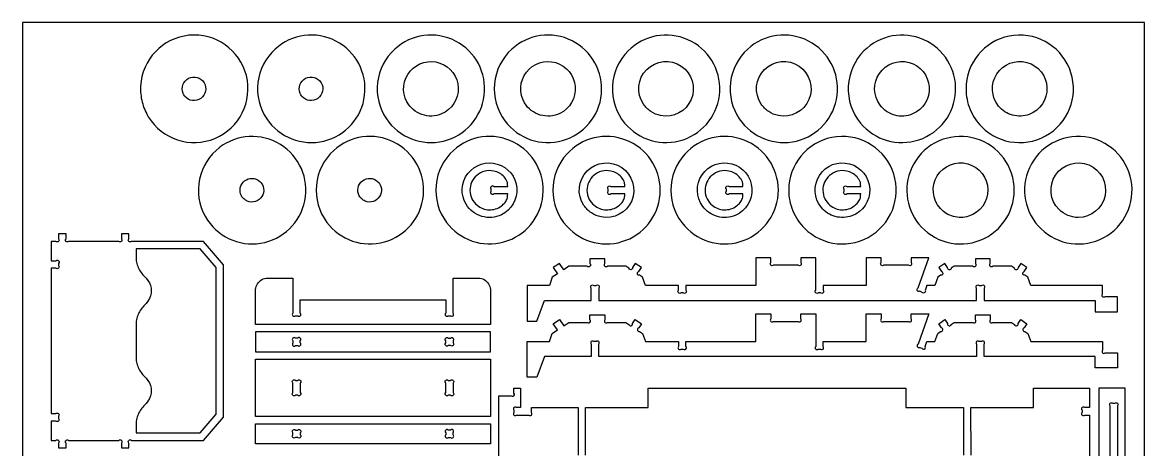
# Model space of a CAD drawing. Extents: x -258 to 642, y -134 to 832.
# Drawn here: x -258 to 642, y 489 to 832 of the extents above; entities that cross this region are included whole.
import ezdxf

# ---------------------------------------------------------------- set-up
doc = ezdxf.new("R2010")
doc.units = 0
doc.header["$MEASUREMENT"] = 0
doc.layers.get('0').update_dxf_attribs({"linetype": 'CONTINUOUS'})

msp = doc.modelspace()

# ---------------------------------------------------------------- linework, layer by layer
for points in [[(-257.7, -134.5), (642.3, -134.5), (642.3, 831.5), (-257.7, 831.5)], [(-166.36, 502.46), (-115.11, 502.46), (-102.39, 517.36), (-102.39, 635.05), (-115.11, 649.95), (-166.36, 649.95), (-166.36, 640.5), (-166.15, 639.38), (-165.88, 638.27), (-165.56, 637.17), (-165.19, 636.09), (-164.76, 635.03), (-164.28, 633.99), (-163.74, 632.98), (-163.16, 632), (-162.53, 631.05), (-161.85, 630.13), (-161.12, 629.24), (-160.36, 628.4), (-158.56, 626.54), (-157.07, 624.62), (-155.9, 622.64), (-155.05, 620.62), (-154.54, 618.57), (-154.36, 616.5), (-154.51, 614.38), (-155.02, 612.26), (-155.86, 610.17), (-157.03, 608.12), (-158.54, 606.12), (-160.36, 604.19), (-161.12, 603.34), (-161.85, 602.46), (-162.53, 601.54), (-163.16, 600.59), (-163.74, 599.6), (-164.28, 598.59), (-164.76, 597.55), (-165.19, 596.5), (-165.56, 595.42), (-165.88, 594.32), (-166.15, 593.21), (-166.36, 592.08), (-166.36, 560.33), (-166.15, 559.21), (-165.89, 558.1), (-165.57, 557), (-165.19, 555.92), (-164.76, 554.86), (-164.28, 553.83), (-163.75, 552.81), (-163.16, 551.83), (-162.53, 550.88), (-161.85, 549.96), (-161.13, 549.08), (-160.36, 548.23), (-158.56, 546.37), (-157.07, 544.45), (-155.9, 542.47), (-155.06, 540.45), (-154.54, 538.4), (-154.36, 536.34), (-154.52, 534.21), (-155.02, 532.09), (-155.86, 530), (-157.04, 527.95), (-158.54, 525.95), (-160.36, 524.02), (-161.13, 523.17), (-161.85, 522.29), (-162.53, 521.37), (-163.16, 520.42), (-163.75, 519.44), (-164.28, 518.42), (-164.76, 517.39), (-165.19, 516.33), (-165.57, 515.25), (-165.89, 514.15), (-166.15, 513.04), (-166.36, 511.92)], [(-70.77, 567.48), (117.7, 567.48), (117.7, 583.42), (-70.77, 583.42)], [(-70.77, 515.68), (-70.77, 561.48), (117.7, 561.48), (117.7, 515.68)], [(605.68, 366.69), (626.67, 366.68), (626.68, 538.18), (605.68, 538.18)], [(-70.77, 493.73), (-70.77, 509.68), (117.7, 509.68), (117.7, 493.73)]]:
    msp.add_lwpolyline(points, close=True)
for points in [[(-156.74, 755.94, 0.860573), (-78.11, 788.85, 0.861345), (-162.93, 780.5, 0.074492), (-161.67, 767.72, 0.074938)], [(-61.74, 754.19, 0.69424), (16.76, 773.15, 0.694663), (-54.99, 810.19, 0.180176), (-68.8, 783.42, 0.180471)], [(34.21, 754.2, 0.694239), (112.68, 773.16, 0.694663), (40.96, 810.18, 0.180175), (27.15, 783.42, 0.180471)], [(129.29, 752.51, 0.685419), (206.68, 774.18, 0.685779), (134.84, 810.18, 0.186395), (120.92, 782.4, 0.186648)], [(225.3, 750.88, 0.685478), (301.55, 776.23, 0.685668), (228.08, 808.76, 0.186474), (215.5, 780.34, 0.186607)], [(317.27, 754.2, 0.694239), (395.74, 773.16, 0.694663), (324.02, 810.18, 0.180175), (310.21, 783.42, 0.180471)], [(414.48, 750.88, 0.685478), (490.73, 776.23, 0.685668), (417.26, 808.76, 0.186474), (404.68, 780.34, 0.186607)], [(511.71, 747.82, 0.820703), (581.98, 794.78, 0.820654), (499.09, 778.29, 0.098506), (502.37, 761.8, 0.098477)], [(50.68, 767.87, -0.686403), (77.17, 798.97, -0.685501), (78.45, 758.12, -0.186591), (62.71, 757.63, -0.185956)], [(145.09, 766.95, -0.686416), (170.03, 799.29, -0.685299), (173.29, 758.56, -0.186733), (157.6, 757.3, -0.185947)], [(240.39, 766.07, -0.823687), (270.71, 796.48, -0.822106), (254.12, 756.85, -0.097631), (246.38, 760.09, -0.096679)], [(334.84, 766.07, -0.823687), (365.16, 796.48, -0.822106), (348.57, 756.85, -0.097631), (340.83, 760.09, -0.096679)], [(430.18, 765.21, -0.713331), (453.45, 799.43, -0.712365), (456.24, 758.12, -0.167975), (442.01, 757.16, -0.167317)], [(525.28, 764.38, -0.731635), (547.92, 799.44, -0.730953), (549.7, 757.73, -0.155433), (536.45, 757.17, -0.154978)], [(-128.83, 774.6, -0.929808), (-112.01, 783.2, -0.930242), (-127.41, 772.26, -0.03614), (-128.21, 773.38, -0.036372)], [(-34.95, 774.6, -0.929808), (-18.13, 783.2, -0.930242), (-33.53, 772.26, -0.03614), (-34.33, 773.38, -0.036372)], [(-109.2, 672.92, 0.69424), (-30.71, 691.88, 0.694663), (-102.45, 728.92, 0.180176), (-116.27, 702.16, 0.180471)], [(-13.55, 671.23, 0.68542), (63.86, 692.91, 0.685779), (-8, 728.92, 0.186395), (-21.93, 701.13, 0.186648)], [(82.4, 671.24, 0.685419), (159.79, 692.91, 0.685779), (87.95, 728.91, 0.186395), (74.03, 701.13, 0.186648)], [(178.91, 668.05, 0.685564), (253.86, 697.02, 0.685564), (178.91, 725.99, 0.186546), (167.71, 697.02, 0.186546)], [(273.64, 668.05, 0.685564), (348.59, 697.02, 0.685564), (273.64, 725.99, 0.186546), (262.44, 697.02, 0.186546)], [(369.51, 666.55, 0.820703), (439.79, 713.51, 0.820654), (356.89, 697.02, 0.098506), (360.17, 680.53, 0.098477)], [(465.74, 665.13, 0.740634), (536.56, 707.32, 0.740349), (454.24, 711.83, 0.149194), (452.86, 686.74, 0.149007)], [(561.75, 663.78, 0.731469), (630.77, 708.32, 0.731116), (548.69, 711.83, 0.155324), (547.57, 685.75, 0.155088)], [(98.2, 685.69, -0.686416), (123.14, 718.02, -0.685299), (126.4, 677.29, -0.186733), (110.71, 676.03, -0.185947)], [(131.55, 694.03), (120.41, 694.03, -1), (118.29, 696.15), (118.29, 697.89, -1), (120.41, 700.01), (131.55, 700.01, 0.000631), (131.36, 702.74, 0.074019), (131.14, 703.71, 0.096508), (128.63, 707.7, 0.152428), (120.37, 712.37, 0.235869), (106.63, 708.84, 0.463748), (106.93, 684.9, 0.167656), (116.58, 681.29, 0.167095), (126.45, 684.4, 0.066322), (129.36, 687.22, 0.075131), (131.14, 690.33, 0.074019), (131.36, 691.3, 0.000631)], [(192.64, 684.8, -0.823687), (222.96, 715.21, -0.822106), (206.37, 675.58, -0.097631), (198.64, 678.82, -0.096679)], [(225.43, 694.03), (214.29, 694.03, -1), (212.17, 696.15), (212.17, 697.89, -1), (214.29, 700.01), (225.43, 700.01, 0.000631), (225.24, 702.74, 0.074019), (225.02, 703.71, 0.096508), (222.5, 707.7, 0.152428), (214.25, 712.37, 0.235869), (200.51, 708.84, 0.463748), (200.81, 684.9, 0.167656), (210.46, 681.29, 0.167095), (220.33, 684.4, 0.066322), (223.24, 687.22, 0.075131), (225.02, 690.33, 0.074019), (225.24, 691.3, 0.000631)], [(287.99, 683.94, -0.713331), (311.26, 718.16, -0.712365), (314.04, 676.85, -0.167975), (299.82, 675.89, -0.167317)], [(320.16, 694.03), (309.02, 694.03, -1), (306.9, 696.15), (306.9, 697.89, -1), (309.02, 700.01), (320.16, 700.01, 0.000631), (319.97, 702.74, 0.074019), (319.75, 703.71, 0.096508), (317.24, 707.7, 0.152428), (308.98, 712.37, 0.235869), (295.24, 708.84, 0.463748), (295.54, 684.9, 0.167656), (305.19, 681.29, 0.167095), (315.06, 684.4, 0.066322), (317.97, 687.22, 0.075131), (319.75, 690.33, 0.074019), (319.97, 691.3, 0.000631)], [(383.09, 683.11, -0.731635), (405.73, 718.17, -0.730953), (407.5, 676.46, -0.155433), (394.26, 675.9, -0.154978)], [(414.61, 694.03), (403.47, 694.03, -1), (401.35, 696.15), (401.35, 697.89, -1), (403.47, 700.01), (414.61, 700.01, 0.000631), (414.42, 702.74, 0.074019), (414.2, 703.71, 0.096508), (411.69, 707.7, 0.152428), (403.43, 712.37, 0.235869), (389.69, 708.84, 0.463748), (389.99, 684.9, 0.167656), (399.64, 681.29, 0.167095), (409.51, 684.4, 0.066322), (412.42, 687.22, 0.075131), (414.2, 690.33, 0.074019), (414.42, 691.3, 0.000631)], [(478.51, 682.31, -0.750257), (500.48, 718.17, -0.749956), (501.22, 676.12, -0.142886), (488.97, 675.9, -0.142689)], [(573.69, 681.55, -0.82071), (597.54, 717.24, -0.820647), (589.16, 675.14, -0.09851), (580.79, 676.8, -0.098472)], [(-82.01, 692.5, -0.844559), (-67.29, 704.06, -0.844255), (-77.37, 688.29, -0.084449), (-80.05, 690, -0.08427)], [(12.44, 692.5, -0.844559), (27.16, 704.06, -0.844255), (17.08, 688.29, -0.084449), (14.4, 690, -0.08427)], [(-234.76, 496.46), (-230.88, 496.46, -1), (-228.76, 494.34), (-228.76, 490.46), (-222.76, 490.46), (-222.76, 494.34, -1), (-220.63, 496.46), (-180.48, 496.46, -1), (-178.36, 494.34), (-178.36, 490.46), (-172.36, 490.46), (-172.36, 494.34, -1), (-170.24, 496.46), (-112.35, 496.46), (-96.38, 515.15), (-96.38, 637.26), (-112.35, 655.95), (-170.24, 655.95, -1), (-172.36, 658.07), (-172.36, 661.95), (-178.36, 661.95), (-178.36, 658.07, -1), (-180.48, 655.95), (-220.64, 655.95, -1), (-222.76, 658.08), (-222.76, 661.95), (-228.75, 661.95), (-228.75, 658.08, -1), (-230.87, 655.95), (-234.75, 655.95), (-234.75, 640.5), (-230.86, 640.5, -1), (-228.74, 638.38), (-228.74, 636.62, -1), (-230.86, 634.5), (-234.74, 634.5), (-234.73, 517.91), (-230.86, 517.91, -1), (-228.73, 515.79), (-228.73, 514.04, -1), (-230.85, 511.91), (-234.75, 511.91)], [(147.02, 592.15), (154.99, 592.15), (160.99, 608.68), (198.47, 608.68), (198.49, 618.56, -1), (200.61, 620.68), (202.35, 620.68, -1), (204.47, 618.56), (204.47, 608.68), (507.61, 608.68), (507.61, 618.56, -1), (509.73, 620.68), (511.47, 620.68, -1), (513.59, 618.56), (513.59, 608.68), (602.68, 608.68), (602.68, 599.63), (620.68, 599.63), (620.68, 611.62), (610.8, 611.62, -1), (608.68, 613.74), (608.68, 620.68), (551.06, 620.68), (548.77, 627.21), (546.39, 628.79, -1), (545.8, 631.73), (547.94, 634.96), (542.94, 638.28), (540.8, 635.04, -1), (537.86, 634.45), (535.48, 636.02), (520.7, 636.02, -1), (518.58, 638.14), (518.58, 642.02), (506.58, 642.02), (506.58, 638.14, -1), (504.46, 636.02), (489.68, 636.02), (487.3, 634.45, -1), (484.36, 635.04), (482.22, 638.28), (477.22, 634.96), (479.36, 631.73, -1), (478.76, 628.79), (476.39, 627.21), (474.1, 620.68), (467.74, 620.68), (466.34, 616.68, -1), (463.64, 615.38), (461.98, 615.96, -1), (460.68, 618.66), (469.15, 642.85), (455.05, 642.85), (455.05, 638.97, -1), (452.93, 636.85), (433.17, 636.85, -1), (431.05, 638.97), (431.05, 642.85), (419.05, 642.85), (419.05, 620.68), (384.52, 620.68), (384.52, 616.8, -1), (382.4, 614.68), (380.64, 614.68, -1), (378.52, 616.8), (378.52, 642.85), (366.52, 642.85), (366.52, 638.97, -1), (364.4, 636.85), (344.64, 636.85, -1), (342.52, 638.97), (342.52, 642.85), (330.52, 642.85), (330.52, 620.68), (274.43, 620.68), (274.43, 616.8, -1), (272.31, 614.68), (270.55, 614.68, -1), (268.43, 616.8), (268.43, 620.68), (241.94, 620.68), (239.65, 627.21), (237.28, 628.79, -1), (236.68, 631.73), (238.82, 634.96), (233.82, 638.28), (231.68, 635.04, -1), (228.74, 634.45), (226.36, 636.02), (211.58, 636.02, -1), (209.46, 638.14), (209.46, 642.02), (197.46, 642.02), (197.46, 638.14, -1), (195.34, 636.02), (180.56, 636.02), (176.42, 633.27), (173.1, 638.28), (168.1, 634.96), (171.41, 629.96), (167.27, 627.21), (164.98, 620.68), (147.02, 620.68)], [(-70.77, 589.42), (-70.77, 616.3), (-70.7, 617.5), (-70.49, 618.68), (-70.15, 619.84), (-69.68, 620.95), (-69.08, 621.99), (-68.37, 622.96), (-67.55, 623.84), (-66.64, 624.63), (-65.64, 625.3), (-64.57, 625.85), (-63.44, 626.28), (-62.28, 626.57), (-40.82, 626.57), (-40.82, 598.47, 1), (-38.7, 596.35), (-36.95, 596.35, 1), (-34.82, 598.47), (-34.82, 609.06), (81.76, 609.06), (81.76, 598.47, 1), (83.88, 596.35), (85.64, 596.35, 1), (87.76, 598.47), (87.76, 626.57), (109.21, 626.57), (110.38, 626.28), (111.51, 625.85), (112.58, 625.3), (113.57, 624.63), (114.49, 623.84), (115.31, 622.96), (116.02, 621.99), (116.62, 620.95), (117.09, 619.84), (117.43, 618.68), (117.64, 617.5), (117.7, 616.3), (117.7, 589.42)], [(147.02, 547.15), (147.02, 575.68), (164.98, 575.68), (167.27, 582.21), (171.41, 584.96), (168.1, 589.96), (173.1, 593.28), (176.42, 588.27), (180.56, 591.02), (195.34, 591.02, 1), (197.46, 593.14), (197.46, 597.02), (209.46, 597.02), (209.46, 593.14, 1), (211.58, 591.02), (226.36, 591.02), (228.74, 589.45, 1), (231.68, 590.04), (233.82, 593.28), (238.82, 589.96), (236.68, 586.73, 1), (237.28, 583.79), (239.65, 582.21), (241.94, 575.68), (268.43, 575.68), (268.43, 571.8, 1), (270.55, 569.68), (272.31, 569.68, 1), (274.43, 571.8), (274.43, 575.68), (330.52, 575.68), (330.52, 597.85), (342.52, 597.85), (342.52, 593.97, 1), (344.64, 591.85), (364.4, 591.85, 1), (366.52, 593.97), (366.52, 597.85), (378.52, 597.85), (378.52, 571.8, 1), (380.64, 569.68), (382.4, 569.68, 1), (384.52, 571.8), (384.52, 575.68), (419.05, 575.68), (419.05, 597.85), (431.05, 597.85), (431.05, 593.97, 1), (433.17, 591.85), (452.93, 591.85, 1), (455.05, 593.97), (455.05, 597.85), (469.15, 597.85), (460.68, 573.66, 1), (461.98, 570.96), (463.64, 570.38, 1), (466.34, 571.68), (467.74, 575.68), (474.1, 575.68), (476.39, 582.21), (478.76, 583.79, 1), (479.36, 586.73), (477.22, 589.96), (482.22, 593.28), (484.36, 590.04, 1), (487.3, 589.45), (489.68, 591.02), (504.46, 591.02, 1), (506.58, 593.14), (506.58, 597.02), (518.58, 597.02), (518.58, 593.14, 1), (520.7, 591.02), (535.48, 591.02), (537.86, 589.45, 1), (540.8, 590.04), (542.94, 593.28), (547.94, 589.96), (545.8, 586.73, 1), (546.39, 583.79), (548.77, 582.21), (551.06, 575.68), (608.68, 575.68), (608.68, 568.74, 1), (610.8, 566.62), (620.68, 566.62), (620.68, 554.63), (602.68, 554.63), (602.68, 563.68), (513.59, 563.68), (513.59, 573.56, 1), (511.47, 575.68), (509.73, 575.68, 1), (507.61, 573.56), (507.61, 563.68), (204.47, 563.68), (204.47, 573.56, 1), (202.35, 575.68), (200.61, 575.68, 1), (198.49, 573.56), (198.47, 563.68), (160.99, 563.68), (154.99, 547.15)], [(-38.7, 572.45), (-36.95, 572.45, 1), (-34.82, 574.57), (-34.82, 576.33, 1), (-36.95, 578.45), (-38.7, 578.45, 1), (-40.82, 576.33), (-40.82, 574.57, 1)], [(83.88, 578.45), (85.64, 578.45, -1), (87.76, 576.33), (87.76, 574.57, -1), (85.64, 572.45), (83.88, 572.45, -1), (81.76, 574.57), (81.76, 576.33, -1)], [(-40.82, 534.7), (-40.82, 542.46, -1), (-38.7, 544.58), (-36.95, 544.58, -1), (-34.82, 542.46), (-34.82, 534.7, -1), (-36.95, 532.58), (-38.7, 532.58, -1)], [(87.76, 542.46), (87.76, 534.7, -1), (85.64, 532.58), (83.88, 532.58, -1), (81.76, 534.7), (81.76, 542.46, -1), (83.88, 544.58), (85.64, 544.58, -1)], [(614.66, 380.81), (614.66, 524.06, -1), (616.79, 526.18), (618.54, 526.18, -1), (620.66, 524.05), (620.66, 380.81, -1), (618.54, 378.69), (616.78, 378.69, -1)], [(-36.95, 498.71), (-38.7, 498.71, -1), (-40.82, 500.83), (-40.82, 502.58, -1), (-38.7, 504.71), (-36.95, 504.71, -1), (-34.82, 502.58), (-34.82, 500.83, -1)], [(83.88, 498.71), (85.64, 498.71, 1), (87.76, 500.83), (87.76, 502.58, 1), (85.64, 504.71), (83.88, 504.71, 1), (81.76, 502.58), (81.76, 500.83, 1)]]:
    msp.add_lwpolyline(points, format="xyb", close=True)
for points in [[(124.52, 384.69), (124.52, 532.18), (134.4, 532.18, 1), (136.52, 534.3), (136.52, 538.18), (141.82, 538.18), (141.82, 522.72), (138.65, 522.72, 1), (136.52, 520.6), (136.52, 518.85, 1), (138.65, 516.72), (148.37, 516.72, 1), (150.49, 518.85), (150.49, 522.72), (187.98, 522.72), (188, 484.56, 1)], [(193.99, 484.56), (193.97, 522.72), (244.1, 522.72), (244.1, 538.18), (450.94, 538.18), (450.94, 522.72), (497.14, 522.72), (497.15, 484.55, 1)], [(503.11, 484.55), (503.09, 522.72), (553.22, 522.72), (553.22, 538.18), (598.18, 538.18), (598.18, 522.72), (594.3, 522.72, 1), (592.18, 520.6), (592.18, 518.85, 1), (594.3, 516.72), (598.18, 516.72), (598.18, 400.14)]]:
    msp.add_lwpolyline(points, format="xyb")

doc.saveas('drawing.dxf')
